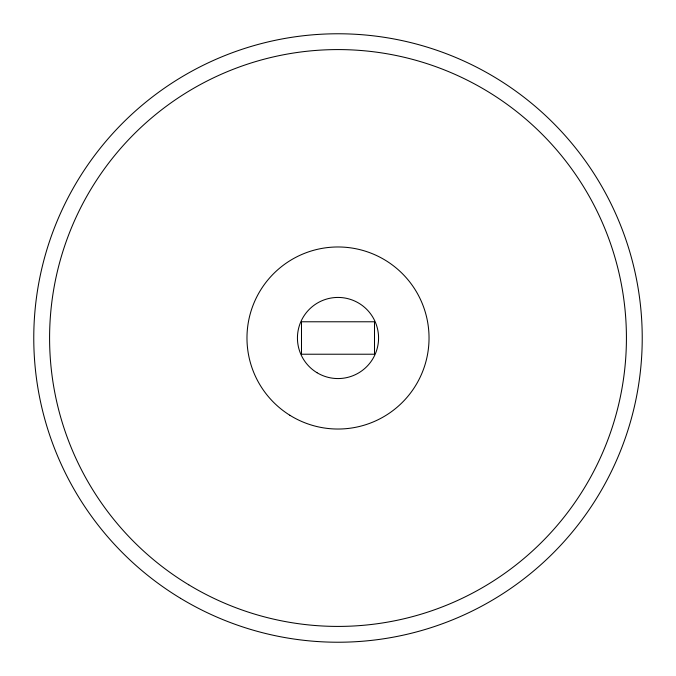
<?xml version="1.0" encoding="UTF-8"?>
<svg xmlns="http://www.w3.org/2000/svg" width="676" height="676" viewBox="0 0 676 676"><rect width="100%" height="100%" fill="white"/><g stroke="black" fill="none" stroke-linecap="round" stroke-linejoin="round"><path stroke-width="1.01" d="M374.504 321.776L301.496 321.776L301.496 354.224L374.504 354.224L374.504 321.776M180.56 598.328A304.234 304.234 0 0 0 642.166 344.185A304.234 304.234 0 0 0 191.274 71.487A304.234 304.234 0 0 0 180.56 598.328M317.027 372.721A40.568 40.568 0 0 0 378.56 338.794A40.568 40.568 0 0 0 318.413 302.476A40.568 40.568 0 0 0 317.027 372.721M188.739 584.791A288.424 288.424 0 0 0 626.365 343.864A288.424 288.424 0 0 0 198.905 85.337A288.424 288.424 0 0 0 188.739 584.791M289.818 415.233A91.032 91.032 0 0 0 428.981 341.11A91.032 91.032 0 0 0 295.209 257.657A91.032 91.032 0 0 0 289.818 415.233"/></g></svg>
